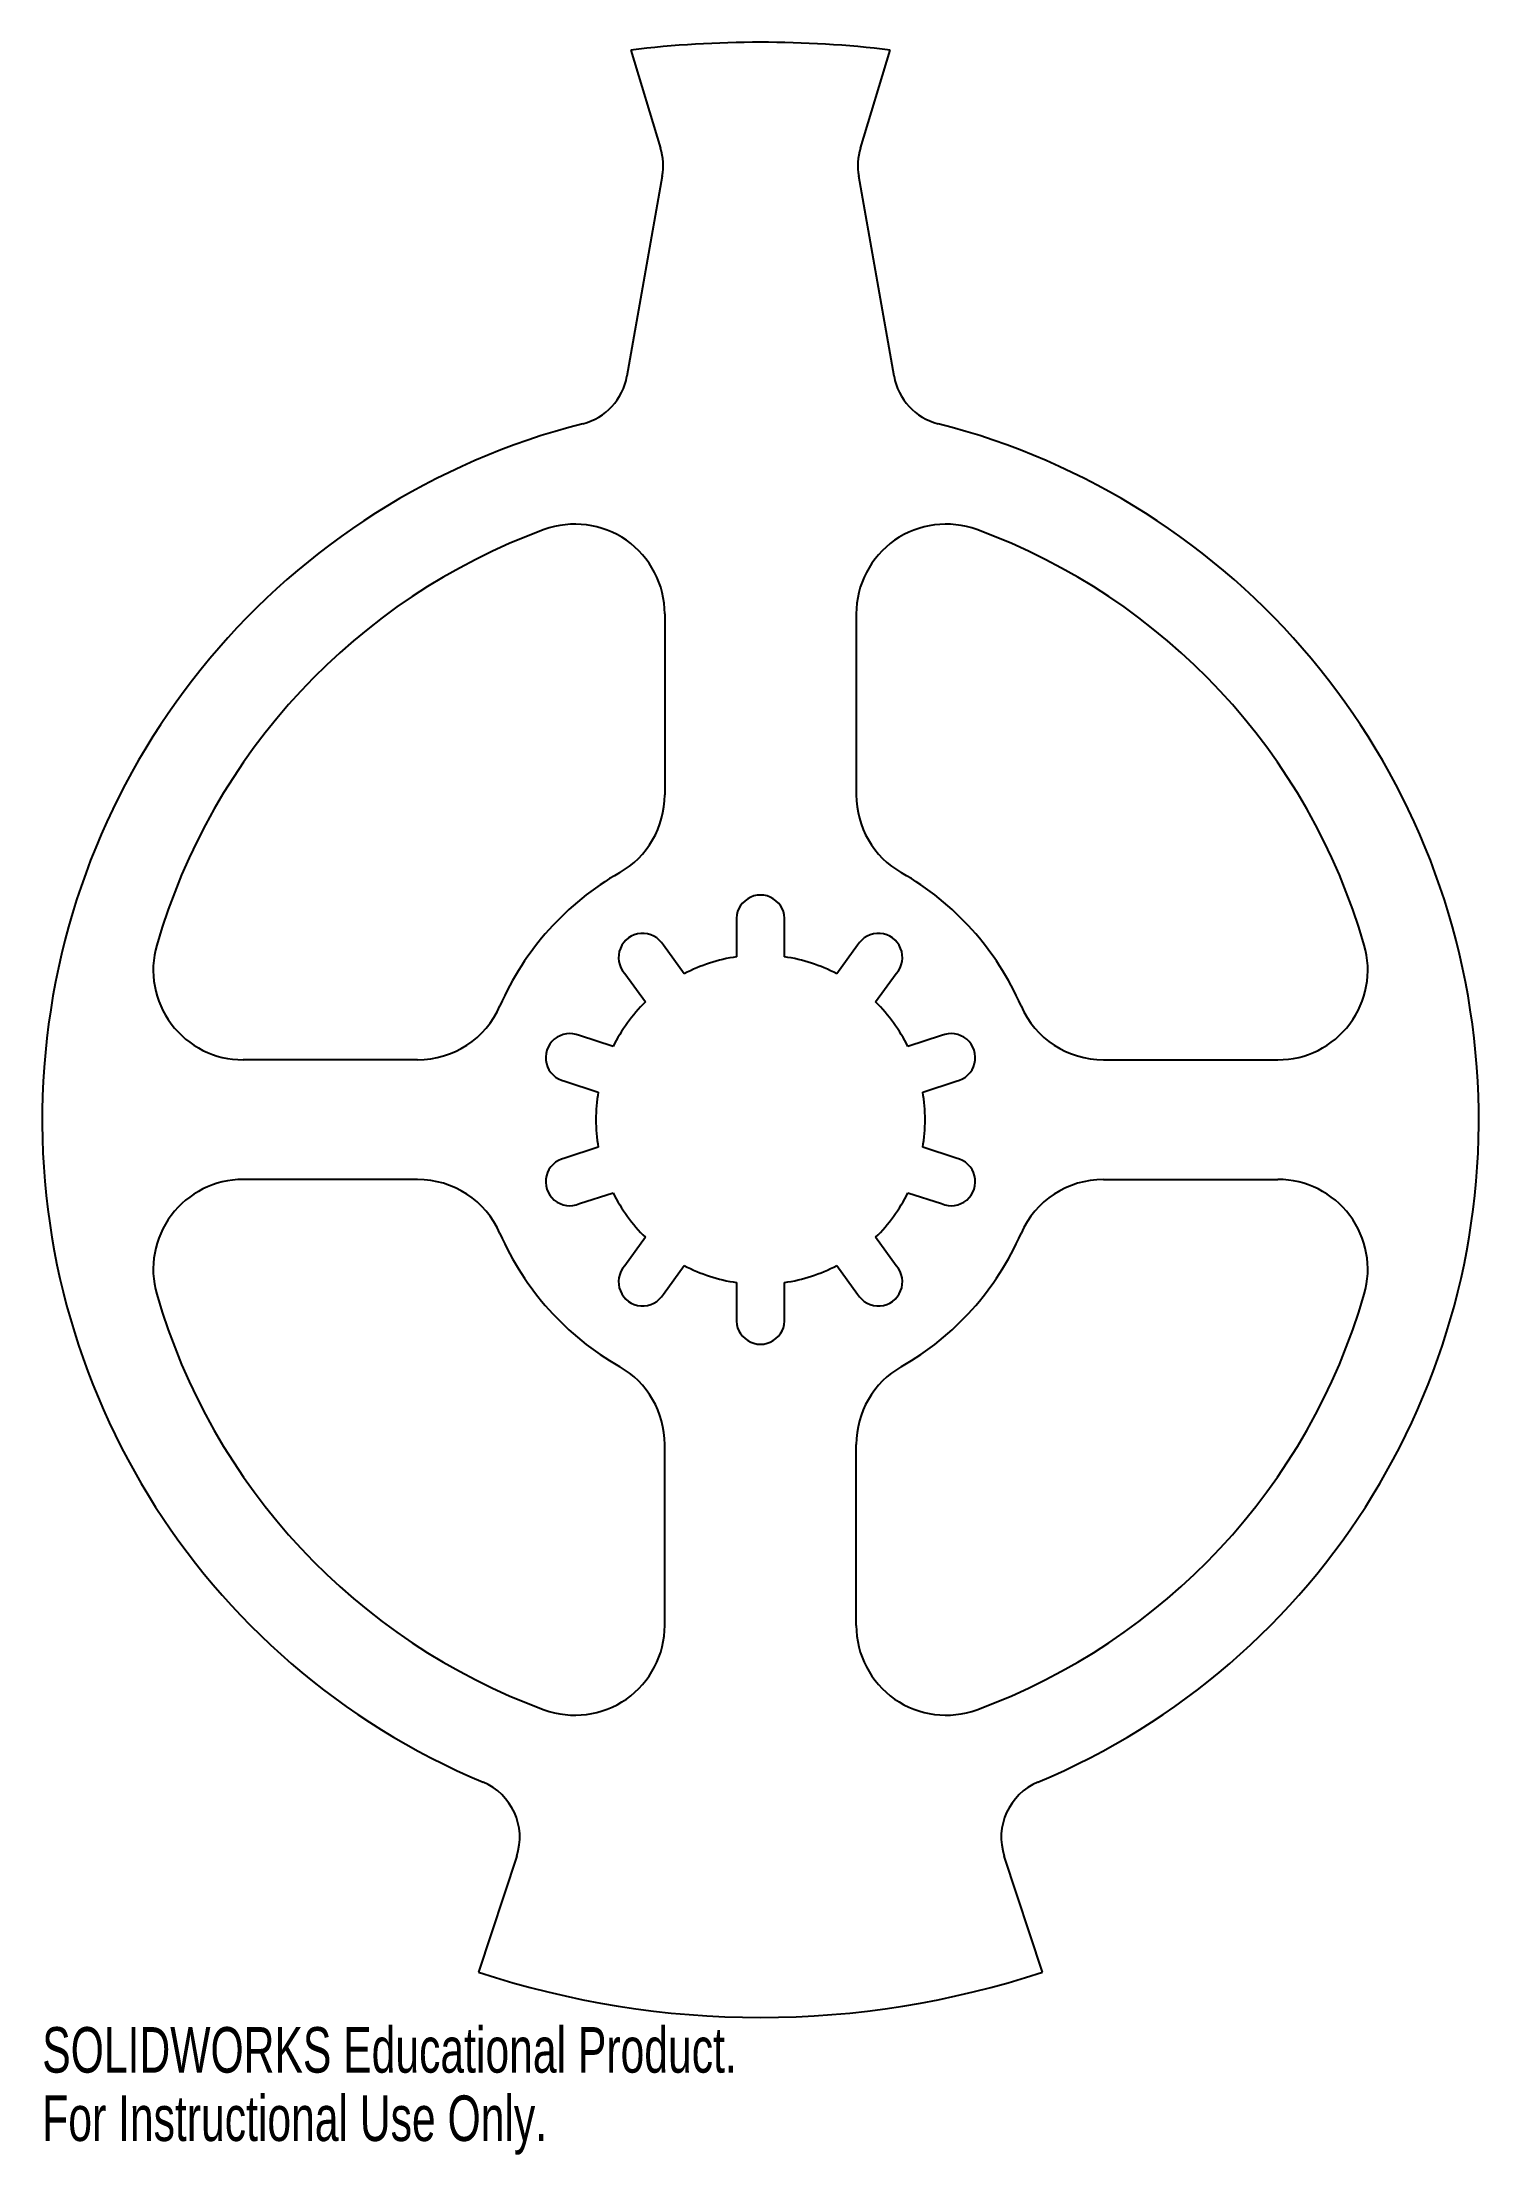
# Model space of a CAD drawing. Header units: inches. Extents: x -3 to 3, y -4.32 to 4.5.
import ezdxf

# ---------------------------------------------------------------- set-up
doc = ezdxf.new("R2010")
doc.units = ezdxf.units.IN
doc.header["$MEASUREMENT"] = 0
doc.styles.add('SLDTEXTSTYLE0', font='TXT', dxfattribs={"width": 0.7})

msp = doc.modelspace()

# ---------------------------------------------------------------- linework, layer by layer
at = {"color": 7, "linetype": 'Continuous', "lineweight": 25}
for p, q in [((-0.5421, 4.4672), (-0.4174, 4.0572)), ((0.4174, 4.0572), (0.5421, 4.4672)), ((-0.4104, 3.9411), (-0.5577, 3.1056)), ((0.5577, 3.1056), (0.4104, 3.9411)), ((-0.4, 2.1123), (-0.4, 1.3568)), ((0.4, 2.1123), (0.4, 1.3568)), ((-0.1, 0.8275), (-0.1, 0.6802)), ((0.1, 0.6802), (0.1, 0.8275)), ((-0.3189, 0.6091), (-0.4055, 0.7282)), ((0.4055, 0.7282), (0.3189, 0.6091)), ((-0.5673, 0.6107), (-0.4807, 0.4915)), ((0.4807, 0.4915), (0.5673, 0.6107)), ((-0.616, 0.3053), (-0.7561, 0.3508)), ((0.7561, 0.3508), (0.616, 0.3053)), ((-1.4321, 0.25), (-2.1615, 0.25)), ((1.4321, 0.25), (2.1615, 0.25)), ((-0.8179, 0.1606), (-0.6778, 0.1151)), ((0.6778, 0.1151), (0.8179, 0.1606)), ((-0.6778, -0.1151), (-0.8179, -0.1606)), ((0.8179, -0.1606), (0.6778, -0.1151)), ((-1.4321, -0.25), (-2.1615, -0.25)), ((1.4321, -0.25), (2.1615, -0.25)), ((-0.7561, -0.3508), (-0.616, -0.3053)), ((0.616, -0.3053), (0.7561, -0.3508)), ((-0.4807, -0.4915), (-0.5673, -0.6107)), ((0.5673, -0.6107), (0.4807, -0.4915)), ((-0.4055, -0.7282), (-0.3189, -0.6091)), ((0.3189, -0.6091), (0.4055, -0.7282)), ((-0.1, -0.6802), (-0.1, -0.8275)), ((0.1, -0.8275), (0.1, -0.6802)), ((-0.4, -2.1123), (-0.4, -1.3568)), ((0.4, -2.1123), (0.4, -1.3568)), ((-1.0181, -3.0763), (-1.1782, -3.5601)), ((1.1782, -3.5601), (1.0181, -3.0763))]:
    msp.add_line(p, q, dxfattribs=at)
for centre, radius, start, end in [((0, 0), 4.5, 83.08063, 96.91937), ((-0.6566, 3.9845), 0.25, 350, 16.91937), ((0.6566, 3.9845), 0.25, 163.08063, 190), ((-0.8039, 3.149), 0.25, 284.32117, 350), ((0.8039, 3.149), 0.25, 190, 255.67883), ((0, 0), 3, 104.32117, 247.27577), ((0, 0), 3, 292.72423, 75.67883), ((-0.775, 2.1123), 0.375, 0, 110.14789), ((0.775, 2.1123), 0.375, 69.85211, 180), ((0, 0), 2.625, 110.14789, 163.87238), ((0, 0), 2.625, 16.12762, 69.85211), ((-0.775, 1.3568), 0.375, 299.73571, 0), ((0.775, 1.3568), 0.375, 180, 240.26429), ((0, 0), 1.1875, 119.73571, 156.42182), ((0, 0), 1.1875, 23.57818, 60.26429), ((0, 0.8375), 0.1005, 354.28232, 185.71768), ((-2.1615, 0.625), 0.375, 163.87238, 270), ((-0.4923, 0.6776), 0.1005, 30.28232, 221.71768), ((0.4923, 0.6776), 0.1005, 318.28232, 149.71768), ((2.1615, 0.625), 0.375, 270, 16.12762), ((0, 0), 0.6875, 98.3636, 117.6364), ((0, 0), 0.6875, 62.3636, 81.6364), ((-1.4321, 0.625), 0.375, 270, 336.42182), ((0, 0), 0.6875, 134.3636, 153.6364), ((0, 0), 0.6875, 26.3636, 45.6364), ((1.4321, 0.625), 0.375, 203.57818, 270), ((-0.7965, 0.2588), 0.1005, 66.28232, 257.71768), ((0.7965, 0.2588), 0.1005, 282.28232, 113.71768), ((0, 0), 0.6875, 170.3636, 189.6364), ((0, 0), 0.6875, 350.3636, 9.6364), ((-0.7965, -0.2588), 0.1005, 102.28232, 293.71768), ((0.7965, -0.2588), 0.1005, 246.28232, 77.71768), ((-2.1615, -0.625), 0.375, 90, 196.12762), ((-1.4321, -0.625), 0.375, 23.57818, 90), ((1.4321, -0.625), 0.375, 90, 156.42182), ((2.1615, -0.625), 0.375, 343.87238, 90), ((0, 0), 0.6875, 206.3636, 225.6364), ((0, 0), 0.6875, 314.3636, 333.6364), ((0, 0), 1.1875, 203.57818, 240.26429), ((0, 0), 1.1875, 299.73571, 336.42182), ((-0.4923, -0.6776), 0.1005, 138.28232, 329.71768), ((0, 0), 0.6875, 242.3636, 261.6364), ((0, 0), 0.6875, 278.3636, 297.6364), ((0.4923, -0.6776), 0.1005, 210.28232, 41.71768), ((0, 0), 2.625, 196.12762, 249.85211), ((0, 0), 2.625, 290.14789, 343.87238), ((0, -0.8375), 0.1005, 174.28232, 5.71768), ((-0.775, -1.3568), 0.375, 0, 60.26429), ((0.775, -1.3568), 0.375, 119.73571, 180), ((-0.775, -2.1123), 0.375, 249.85211, 0), ((0.775, -2.1123), 0.375, 180, 290.14789), ((-1.2555, -2.9977), 0.25, 341.6875, 67.27577), ((1.2555, -2.9977), 0.25, 112.72423, 198.3125), ((0, 0), 3.75, 251.6875, 288.3125)]:
    msp.add_arc(centre, radius, start, end, dxfattribs=at)

# ---------------------------------------------------------------- texts
at = {"color": 7, "linetype": 'Continuous', "char_height": 0.1903, "attachment_point": 1, "style": 'SLDTEXTSTYLE0'}
for s, insert in [('SOLIDWORKS Educational Product.', (-3, -3.7901)), ('For Instructional Use Only.', (-3, -4.0756))]:
    msp.add_mtext(s, dxfattribs=dict(at, insert=insert))

doc.saveas('drawing.dxf')
